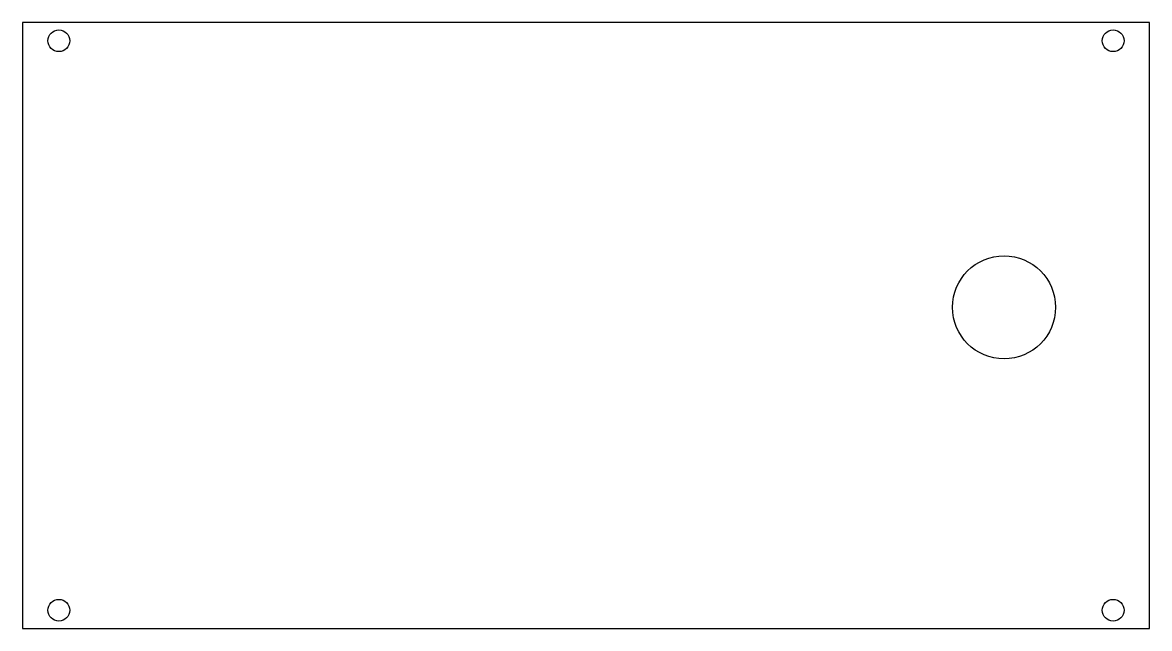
# Model space of a CAD drawing. Header units: millimetres. Extents: x 0 to 186, y 0 to 100.
import ezdxf

# ---------------------------------------------------------------- set-up
doc = ezdxf.new("R2010")
doc.units = ezdxf.units.MM

msp = doc.modelspace()

# ---------------------------------------------------------------- linework, layer by layer
at = {"color": 7, "linetype": 'Continuous', "lineweight": 25}
for p, q in [((0, 100), (0, 0)), ((186, 100), (0, 100)), ((186, 0), (186, 100)), ((0, 0), (186, 0))]:
    msp.add_line(p, q, dxfattribs=at)
for centre, radius in [((6, 97), 1.8), ((180, 97), 1.8), ((162, 53), 8.5), ((6, 3), 1.8), ((180, 3), 1.8)]:
    msp.add_circle(centre, radius, dxfattribs=at)

doc.saveas('drawing.dxf')
